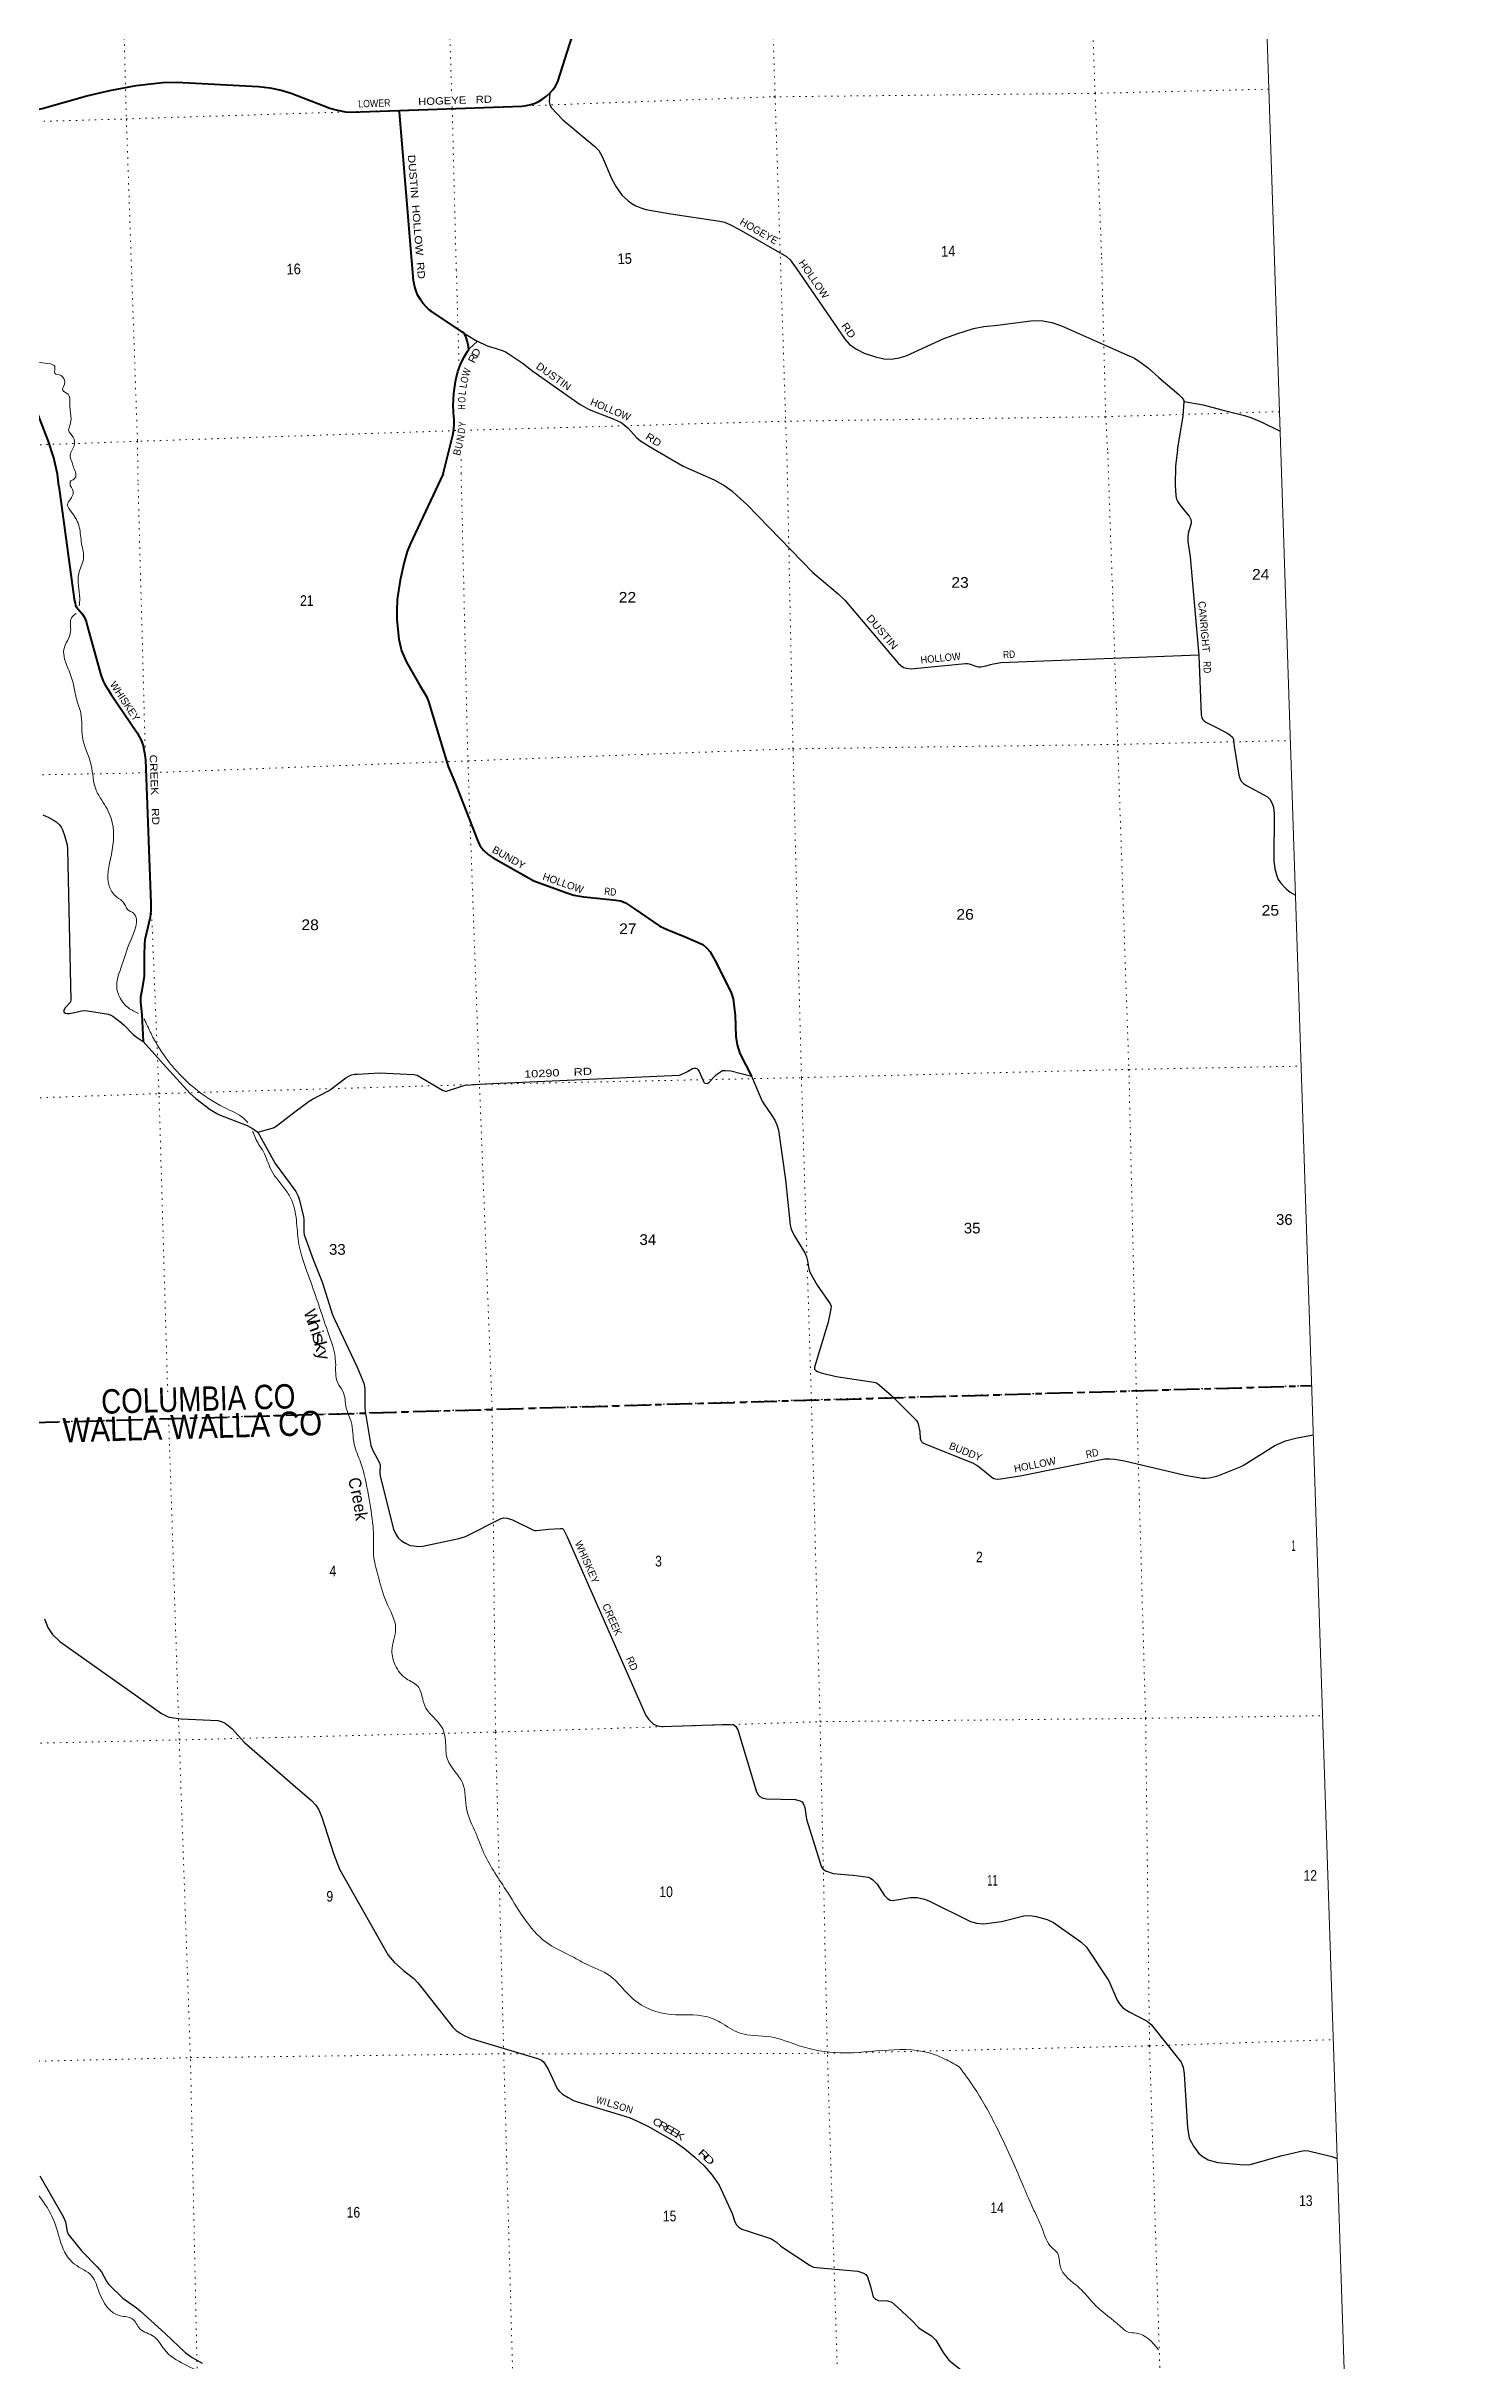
# Model space of a CAD drawing. Header units: feet. Extents: x 505285 to 763886, y -543582 to -353855.
# Drawn here: x 740638 to 763886, y -476644 to -438689 of the extents above; entities that cross this region are included whole.
import ezdxf
from ezdxf.enums import TextEntityAlignment as Align

# ---------------------------------------------------------------- set-up
doc = ezdxf.new("R2010")
doc.units = ezdxf.units.FT
doc.header["$LTSCALE"] = 70
doc.linetypes.add('DOTTED', pattern=[1.5, 0.3, -1.2])
doc.linetypes.add('LONG_DASH_SHORT_DASH', pattern=[9.9, 6, -1.2, 1.5, -1.2])
for name, color, linetype, lineweight in [('11', 7, 'LONG_DASH_SHORT_DASH', 60), ('12', 7, 'Continuous', 13), ('26', 7, 'Continuous', 40), ('27', 7, 'Continuous', 13), ('29', 7, 'Continuous', 25), ('30', 7, 'Continuous', 13), ('39', 7, 'Continuous', 13), ('4', 7, 'Continuous', 13), ('6', 7, 'DOTTED', 25), ('7', 7, 'DOTTED', 13)]:
    doc.layers.add(name, color=color, linetype=linetype, lineweight=lineweight)
doc.layers.add('41', color=7, linetype='Continuous')

msp = doc.modelspace()

# ---------------------------------------------------------------- linework, layer by layer
at = {"layer": '11'}
msp.add_lwpolyline([(731531.43, -446194.07), (732103.51, -461491.34), (761378.42, -460644.66)], dxfattribs=at)
at = {"layer": '26'}
for points in [[(746425.28, -439739.09), (748433.73, -439668.15), (748506.82, -439659.48), (748578.61, -439643.22), (748648.3, -439619.55), (748715.14, -439588.72), (748778.39, -439551.08), (748837.35, -439507.03), (748891.39, -439457.06), (748939.91, -439401.71), (748982.38, -439341.59), (749018.33, -439277.37), (749023.38, -439266.91), (749719.78, -437063.71)], [(739985.61, -439797.51), (740066.86, -439796.19), (740322.04, -439765.17), (740572.57, -439707.65), (741300.92, -439499.97), (741676.62, -439416.31), (742109.97, -439330.94), (742540.82, -439284.87), (742771.99, -439278.81), (744116.94, -439350.43), (744304.36, -439368.49), (744488.86, -439406.05), (744668.42, -439462.68), (744680.07, -439467.09), (745161.83, -439652.86), (745283.83, -439701.96), (745410.29, -439738.04), (745539.82, -439760.71), (745616.54, -439767.65), (746425.28, -439739.09)], [(747144.23, -445698.25), (747298.76, -445065.08), (747316.04, -444972.53), (747323.56, -444878.67), (747321.22, -444784.55), (747320.13, -444771.67), (747308.17, -444577.02), (747316.63, -444382.18), (747326.73, -444297.48), (747347.82, -444157.4), (747383.43, -444020.3), (747433.18, -443887.68), (747496.53, -443760.97), (747546.52, -443681.56), (747562.09, -443656.83), (747559.11, -443631.56), (747556.75, -443611.57), (747541.29, -443535.49), (747517.97, -443461.45), (747497.9, -443415.25), (747487.87, -443392.15), (747462.04, -443375.09), (746945.24, -443033.54), (746920.27, -443017.04), (746895.24, -442993.22), (746861.56, -442961.17), (746809.05, -442899.49), (746763.26, -442832.67), (746724.72, -442761.43), (746693.83, -442686.54), (746670.94, -442608.84), (746656.29, -442529.17), (746651.12, -442474.18), (746650.72, -442469.92), (746427.43, -439765.22), (746425.28, -439739.09)], [(740845.08, -445900.03), (740819.69, -445701.57), (740761.56, -445436.03), (740667.91, -445148.59), (740377.36, -444401.45), (740339.51, -444272.19), (740244.1, -443863.57)], [(740845.08, -445900.03), (741096.27, -447750.39), (741108.56, -447820.8), (741118.38, -447855.17), (741133.8, -447885.38), (741228.74, -447998.19), (741258.2, -448039.25), (741282.66, -448090.46), (741297.44, -448132.53), (741315.3, -448203.57), (741533.59, -448991.7), (741568.5, -449094.69), (741590.57, -449138.87), (741699.27, -449316.49), (742128.18, -449942.42), (742200.14, -450076.49), (742227.13, -450155.03), (742249.2, -450272.85), (742262.36, -450384.69), (742349.82, -452733.93), (742349.79, -452857.44), (742343.01, -452966.82), (742254.12, -453338.52), (742247.67, -453399.52), (742243.51, -453598.22), (742244.33, -453888.33), (742242.69, -453931.16), (742203.77, -454165.24), (742180.55, -454273.69), (742179.23, -454356.67), (742203.73, -454568.35), (742226.97, -455000.68)], [(747144.23, -445698.25), (746601.86, -446849.22), (746553, -446971.52), (746497.88, -447165.91), (746438.47, -447440.86), (746390.78, -447757.48), (746381.29, -447938.6), (746381.69, -448084.72), (746414.67, -448408.39), (746462.25, -448596.41), (746540.12, -448782.8), (746758.52, -449169.82), (746867, -449347.49), (746901.58, -449431.27), (747223.27, -450494.35), (747332.06, -450753.06), (747707.57, -451703.84), (747737.82, -451777.45), (747777.06, -451836.36), (747802.49, -451866.8), (747880.09, -451939.45), (747963.49, -451993.45), (748628.42, -452367.77), (749152.75, -452563), (749285.66, -452602.17), (749446.95, -452632.36), (749928.34, -452680.71), (750052.48, -452696.24), (750129.49, -452729.81), (750278.83, -452828.27), (750693.67, -453112.71), (750812.99, -453169.54), (751109.18, -453288.96), (751397.59, -453414.69), (751461.47, -453466.16), (751516.85, -453532.62), (751624.77, -453719.16), (751863.76, -454202.51), (751897.23, -454302.73), (751928.3, -454578.35), (751942.01, -454922.79), (751961.88, -455056.68), (752007.19, -455197.14), (752194.94, -455571.26)]]:
    msp.add_lwpolyline(points, dxfattribs=at)
at = {"layer": '29'}
msp.add_line((747562.73, -443655.82), (747705.22, -443521.84), dxfattribs=at)
for points in [[(748889.9, -439459.85), (748881.6, -439600.14), (748889.63, -439645.68), (748913.74, -439691.23), (749106.52, -439894.8), (749631.32, -440334.1), (749692.9, -440398.37), (749749.14, -440494.82), (749909.79, -440869.82), (749976.73, -440990.35), (750073.12, -441126.96), (750177.55, -441223.4), (750233.77, -441263.58), (750303.39, -441303.75), (750383.72, -441338.58), (750466.72, -441362.69), (750873.71, -441437.69), (751676.98, -441555.55), (751751.95, -441574.3), (751842.99, -441611.8), (751987.58, -441684.13), (752769.43, -442134.14), (752828.33, -442190.38), (752930.09, -442327), (753733.36, -443494.88), (753802.96, -443577.91), (753915.43, -443655.6), (754043.95, -443717.2), (754231.38, -443781.49), (754365.26, -443813.63), (754483.08, -443816.32), (754616.96, -443797.56), (754729.41, -443762.74), (755339.9, -443484.17), (755559.46, -443401.12), (755832.57, -443312.73), (756003.94, -443283.26), (756228.85, -443259.16), (756775.08, -443186.84), (756946.44, -443184.16), (757117.81, -443218.98), (757278.45, -443269.88), (758263.67, -443707.71)], [(747491.72, -443394.7), (747519.36, -443412.97), (747701.55, -443520.1), (747705.22, -443521.84)], [(747705.22, -443521.84), (747850.68, -443593.97), (747917.62, -443618.07), (748011.33, -443642.19), (748126.47, -443679.68), (748163.96, -443695.75), (748209.48, -443722.55), (748439.75, -443877.91), (748611.12, -444011.84), (749387.63, -444558.27), (749446.53, -444595.79), (749524.18, -444638.63), (749644.67, -444686.86), (749928.49, -444794.01), (749998.12, -444826.14), (750059.7, -444858.28), (750102.55, -444887.75), (750169.48, -444944.01), (750314.07, -445099.38), (750378.34, -445155.62), (750522.92, -445249.38), (751075.01, -445569.54)], [(758263.67, -443707.71), (758472.67, -443802.93), (758579.77, -443872.57), (758702.94, -443963.64), (758874.3, -444119.01), (759200.97, -444397.58), (759249.16, -444445.8), (759277.28, -444484.64), (759290.07, -444511.36)], [(759181.14, -445304.7), (759270.59, -444751.16), (759290.07, -444511.36)], [(759290.07, -444511.36), (759597.26, -444569.01), (759907.85, -444649.37), (760255.94, -444735.09), (760379.11, -444772.59), (760523.7, -444831.52), (760561.18, -444852.95), (760860.17, -444997.91)], [(751075.01, -445569.54), (751582.57, -445794.17), (751761.92, -445895.83), (751875.21, -445978.69), (751956.73, -446051.58), (752121.11, -446200.36), (753204.14, -447314.36), (753615.26, -447663.23), (753725.25, -447767.7), (754603.17, -448802.6), (754643.26, -448838.7), (754665.92, -448855.7), (754693.83, -448873.69), (754730.06, -448885.78), (754767.53, -448890.85), (754814.25, -448892.8), (754863.74, -448890.85), (755703.59, -448806.62), (755734.82, -448808.56), (755763.36, -448814.54), (755891.59, -448856.23), (755919.23, -448860.71), (755956.14, -448858.76), (756008.06, -448852.19), (756041.51, -448846.67), (756115.53, -448822.39), (756164.78, -448809.56), (756225.92, -448798.53), (756283.32, -448792.49), (759527.19, -448664.02)], [(759181.14, -445304.7), (759146.12, -445571.54), (759138.62, -445876.78), (759151.14, -446058.92), (759165.17, -446115.07), (759178.74, -446144.22), (759217.29, -446207.33), (759309.96, -446320.23), (759369.62, -446391.85), (759397.14, -446447.61), (759403.69, -446484.11), (759401.69, -446514.19), (759358.26, -446645.57), (759348.58, -446726.79), (759350.09, -446804.34), (759385.75, -447059.9), (759528.42, -448677.97), (759564.51, -449647.72), (759576.09, -449691.12), (759591.13, -449719.19), (759614.17, -449747.28), (759643.44, -449769.36), (759786.77, -449838.62), (759989.68, -449941.93), (760044.11, -449979.93), (760078.79, -450013.07), (760094.22, -450050.13), (760110.41, -450160.43), (760184.47, -450637.34), (760205.46, -450703.98), (760227.51, -450740.08), (760259.58, -450774.17), (760307.43, -450807.62), (760652.18, -450994.28), (760675.49, -451012.85), (760691.53, -451032.91), (760724.04, -451088.09), (760747.65, -451147.23), (760757.67, -451203.38), (760763.18, -451275.31), (760757.23, -452033.86), (760773.7, -452172.11), (760804.86, -452287), (760829.83, -452346.6), (760871.92, -452406.77), (760930.05, -452470.95), (760961.52, -452498.24), (761026.26, -452553.18), (761112.88, -452604.08)], [(740581.82, -451288.6), (740680.05, -451333.7), (740765.24, -451378.86), (740798.31, -451402.92), (740853.44, -451453.07), (740879.49, -451491.18), (740901.54, -451535.31), (740936.23, -451625.75), (740979.72, -451780), (740986.83, -451850.69), (741040.7, -454324.48), (741036.85, -454345.35), (741026.83, -454365.4), (740948.86, -454450.04), (740926.6, -454489.76), (740922.59, -454513.83), (740927.45, -454523), (740950.66, -454537.9), (740980.72, -454541.91), (741020.65, -454541.84), (741221.26, -454499.79), (741270.25, -454495.07), (741311.47, -454499.79), (741659.24, -454553.94), (741695.24, -454568.61), (741727.4, -454588.04), (741871, -454698.93), (741913.82, -454734.46), (742063.14, -454890.88), (742108.25, -454925), (742226.97, -455000.68), (742221.42, -454983.7)], [(742223.43, -454983.63), (742226.97, -455000.68), (742417.05, -455215.65), (742555.41, -455367.34), (742997.77, -455853.55), (743088.45, -455937.9), (743324.98, -456118.42), (743434.25, -456181.48), (743489.35, -456210.68), (743932.29, -456380.88), (744015.54, -456427.3), (744105.3, -456491.24)], [(744105.3, -456491.24), (744322.22, -456429.31), (744370.33, -456411.25), (744403.17, -456390.63), (744712.1, -456155.23), (744948.9, -455980.5), (745001.25, -455948.94), (745264.38, -455813.08), (745295.92, -455792.49), (745549.97, -455598.54), (745596.59, -455569.85), (745640.69, -455551.8), (745688.8, -455539.77), (745740.66, -455535.76), (746099.9, -455517.28), (746663.98, -455543.78), (746714.54, -455554.15), (747068.15, -455762.57), (747133.03, -455798.51), (747173.12, -455814.55), (747195.17, -455818.56), (747212.82, -455813.73), (747465.78, -455728.31), (747504.96, -455721.34), (747833.85, -455697.9), (751010.23, -455554.83), (751035.43, -455548.77), (751146.02, -455494.78), (751231.73, -455446.52), (751258.62, -455440.73), (751286.85, -455440.5), (751301.89, -455446.52), (751312.91, -455454.54), (751323.94, -455468.58), (751339.03, -455494.11), (751416.03, -455672), (751423.16, -455681.19), (751437.19, -455688.21), (751460.24, -455691.22), (751482.89, -455685.73), (751499.33, -455674.17), (751604.93, -455561.13), (751624.61, -455544.8), (751706.29, -455486.64), (751722.33, -455480.62), (751738.57, -455478.25), (751764.42, -455475.61), (751859.36, -455482.09), (752194.94, -455571.26)], [(752194.94, -455571.26), (752370.78, -455981.06), (752389.72, -456009.38), (752521.53, -456201.42), (752577.24, -456291.95), (752613.32, -456370.17), (752637.59, -456456.2), (752756.45, -457272.61), (752832.24, -458012.28), (752840.83, -458059), (752850.85, -458089.08), (752896.89, -458182.57), (753070.35, -458468.17), (753098.93, -458532.67), (753116.45, -458596.54), (753136.5, -458730.92), (753154.59, -458785.52), (753275.03, -458996.01), (753487.62, -459305.62), (753500.31, -459342.67), (753498.3, -459382.79), (753452.47, -459603.76), (753228.68, -460343.78), (753230.7, -460371.61), (753250.75, -460395.68), (753278.81, -460413.73), (753336.68, -460436.33), (753584.06, -460491.95), (754200.88, -460586.23), (754229.94, -460592.25), (754262.09, -460610.88), (754484.19, -460797.78), (754902.45, -461218.04), (754918.49, -461242.11), (754928.05, -461269.9), (754952.97, -461399.44), (754962.59, -461510.88), (754978.87, -461555.02), (755004.68, -461581.08), (755093.87, -461619.25), (755818.54, -461911.1), (755908.71, -461960.16), (756016.62, -462046.67), (756139.23, -462148.7), (756167.29, -462166.75), (756197.36, -462172.77), (756233.44, -462176.78), (756275.54, -462172.77), (756598.47, -462120.79), (757981.69, -461846.12), (758069.56, -461841.82), (758153.75, -461849.84), (758308.65, -461878.92), (759302.57, -462111.29), (759582.96, -462158.73), (759636.07, -462158.73), (759700.34, -462155.67), (759795.44, -462134.66), (759842.54, -462122.63), (760220.13, -461967.12), (760271.5, -461940.1), (760774.5, -461626.91), (760949.02, -461548.98), (761117.73, -461502.66), (761405.04, -461450.87)], [(744105.3, -456491.24), (744387.68, -457001.05), (744727.14, -457464.27), (744763.56, -457537.72), (744787.27, -457604.67), (744852.62, -457877.69), (744858.43, -457919.57), (744858.43, -458126.16), (744866.45, -458170.29), (744874.75, -458201.93), (745011.41, -458578.37), (745164.3, -458958.26), (745325.47, -459465.99), (745357.07, -459545.41), (745730.51, -460340.96), (745840.84, -460603.96), (745860.67, -460693.51), (745856.66, -460994.37), (745866.1, -461066.51), (745958.9, -461628.18), (745988.52, -461708.26), (746094.08, -461897.2), (746111.24, -461945.08), (746103.22, -462069.44), (746112.77, -462129.27), (746330.03, -462996.44), (746367.83, -463076.32), (746407.92, -463136.49), (746460.03, -463188.64), (746523.66, -463228.46), (746600.35, -463264.86), (746664.49, -463272.88), (746736.65, -463280.91), (746808.9, -463274.75), (747401.36, -463147.87), (747510.39, -463116.44), (748091.02, -462823.03), (748131.78, -462811.56), (748191.92, -462815.58), (748280.91, -462846.54), (748620.88, -463012.14), (748642.44, -463017.16), (748673.41, -463019.51), (748875.56, -462994.44), (749064.18, -462983.89), (749092.45, -462985.07), (749104.48, -462989.08), (749113.99, -463000.1), (749175.83, -463120.45), (750467.3, -466052.87), (750496.79, -466096.53), (750508.39, -466112.78), (750547.83, -466152.24), (750591.9, -466191.7), (750642.94, -466214.91), (750677.73, -466226.51), (750727.71, -466233.96), (751721.67, -466198.66), (751856.22, -466198.66), (751907.25, -466203.3), (751939.73, -466231.15), (751970.02, -466287.65), (752277.3, -467304.17), (752304.65, -467351.55), (752332.71, -467379.63), (752372.8, -467403.7), (752442.28, -467414.81), (752911.29, -467428.64), (752994.19, -467451.84), (753026.27, -467467.88), (753044.43, -467494.24), (753070.37, -467560.15), (753100.32, -467753.11), (753310.72, -468435.95), (753344.98, -468534.94), (753373.04, -468571.04), (753409.13, -468599.12), (753535.43, -468638.81), (753788.02, -468662.8)], [(740609.91, -464466.71), (740664.69, -464611.1), (740738.16, -464725.07), (740861.04, -464839.18), (742524.77, -466019.07), (742636.16, -466071.63), (742725.21, -466091.27), (742848.65, -466108.4), (743448.8, -466133.73), (743506.93, -466147.43), (743571.07, -466175.51), (743680.79, -466262.11), (743884.38, -466491.78), (744763.19, -467255.12)], [(744763.19, -467255.12), (744984.18, -467447.08), (745054.8, -467522.51), (745104.44, -467595.5), (745152.47, -467715.73), (745345.69, -468314.9), (745443.59, -468568.3), (746242.96, -469982.22), (746338.87, -470094.07), (746492.69, -470229.17), (746660.5, -470361.78), (746730.02, -470431.48), (746835.08, -470568.38), (747293.29, -471156.36), (747355.4, -471217.7), (747423.76, -471258.16), (747499.71, -471301.93), (747593.94, -471346.55), (748689.98, -471675.68), (748752.46, -471699.05), (748788.54, -471727.13), (748808.59, -471759.22), (748864.71, -471847.47), (749009.03, -472164.36), (749045.63, -472209.04), (749097.22, -472256.62), (749190.23, -472312.36), (749277.62, -472360.91), (749345.68, -472383.21), (750189.73, -472640.83), (750347.97, -472709.89), (750510.9, -472788.18), (750945.28, -473042.83), (751099.33, -473146.95), (751269.99, -473291.53), (751419.62, -473432.76), (751550.61, -473584.35), (751664.65, -473749.27), (751880.98, -474213.22), (751925.43, -474350.5), (751951.49, -474398.64), (751987.81, -474436.22), (752039.68, -474470.84), (752141.18, -474505.13), (752523.78, -474628.29), (752608.93, -474687.45), (752679.17, -474751.3), (753159.37, -475065.67), (753212.26, -475092.59), (753260.37, -475100.61), (753446.77, -475115.89), (753937.06, -475161.08), (754034.07, -475192.87), (754070.15, -475216.94), (754095.34, -475253.9), (754149.43, -475410.51), (754192.06, -475583.57), (754226.49, -475618.06), (754278.64, -475640.76), (754423.68, -475647.76), (754495.08, -475666.2), (754588.28, -475748.38), (754821.55, -475964.99), (754934.04, -476083.38), (754980.06, -476117.98), (755144.81, -476222.61), (755218.67, -476291.96), (755337.92, -476494.78), (755433.13, -476616.87), (755615.45, -476766.02)], [(753788.02, -468662.8), (753860.31, -468669.67), (754108.73, -468699.18), (754148.78, -468715.46), (754184.86, -468743.54), (754255.93, -468818.46), (754373.24, -468998.96), (754425.4, -469052.42), (754469.5, -469076.49), (754511.22, -469086.46), (754804.85, -469034.15), (754914.5, -469036.38), (755030.76, -469060.45), (755102.51, -469090.03), (755784.45, -469429.5), (755882.31, -469458.22), (756000.94, -469465.61), (756293.38, -469427.91), (756660.41, -469337.23), (756764.25, -469329.33), (756860.86, -469345.26), (757045.28, -469397.41), (757144.62, -469446.55), (757596.52, -469762.46), (757686.34, -469847.06), (758054.79, -470400.03), (758187.84, -470717.19), (758227.67, -470777.22), (758284.06, -470841.55), (758387.37, -470908.11), (758682.74, -471064.38), (758745.09, -471118.34), (759236.54, -471735.31), (759270.27, -471816.33), (759287.95, -471928.13), (759340.77, -472807.02), (759368.49, -472979.67), (759440.62, -473112.51), (759528.85, -473232.39), (759597.01, -473284.54), (759684.07, -473332.78), (759837.55, -473380.81), (760264.36, -473418.98), (760368.74, -473412.9), (760894.02, -473264.74), (760990.13, -473240.41), (761178.56, -473196.29), (761258.74, -473184.25), (761327.55, -473189.52), (761710.89, -473278.55), (761796.73, -473311.12)], [(740531.63, -473599.64), (740916.37, -474266.4), (740955.07, -474351.74), (740981.13, -474508.19), (740997.16, -474552.32), (741012.42, -474578.04), (741223.01, -474833.55), (741473.76, -475087.67), (741542.37, -475170.07), (741629.75, -475335.04), (741660.63, -475378.65), (741893.07, -475602.77), (742117.64, -475759.73), (742180.48, -475815.49), (742586.31, -476184.6), (742915.61, -476496.18), (743029.66, -476578.05), (743194.03, -476666.3)]]:
    msp.add_lwpolyline(points, dxfattribs=at)
at = {"layer": '39'}
for points in [[(740181.87, -443712.49), (740304.61, -443776.32), (740534.74, -443871.96), (740704.45, -443897.02), (740775.97, -443935.09), (740777.28, -444047.64), (740879.01, -444086.81), (740933.52, -444229.94), (740904.03, -444321.3), (740994.66, -444392.98), (741021.27, -444544.98), (741041.38, -444749.46), (741025.9, -444906.76), (741003.98, -444981.81), (741079.77, -445096.15), (741094.02, -445238.48), (741028.66, -445409.33), (741063.9, -445512.83), (741086.36, -445592.58), (741123.49, -445691.99), (741090.1, -445787.5), (741040.57, -445813.11), (741029.34, -445895.96)], [(741029.76, -445890.56), (741080.79, -446018.95), (740987.61, -446201.11), (741053.05, -446325.12), (741177.83, -446571.36), (741217.1, -446842.9), (741247.44, -447092.69), (741168.68, -447332.53), (741185.15, -447735.41), (741179.07, -447863.44)], [(741129.23, -447984.99), (741051.31, -448055.61), (741036.37, -448281), (740925.75, -448578.25), (740996.97, -448892.75), (741084.3, -449158.46), (741127.15, -449369.64), (741203.86, -449621.7), (741229.96, -450014.18), (741373.39, -450470.5), (741454.64, -450882.99), (741547.93, -451048.11), (741698.71, -451339.54), (741705.11, -451939.53), (741674.49, -452470.64), (741796.07, -452638.71), (741900.07, -452721.13), (741971.21, -452836.89), (742066.35, -452899.56), (741998.25, -453399.97), (741859.73, -453802.65), (741791.39, -454100.31), (741982.81, -454450.44), (742150.26, -454545.66)], [(742241.69, -454624.85), (742354.33, -454874.1), (742657.73, -455350.61), (742806.19, -455522.36), (743600.22, -456108.02), (743909.83, -456297.13), (743940.8, -456334.81)], [(744020.07, -456476.86), (744123.79, -456696.73), (744196.46, -456810.3), (744321.2, -457104.72), (744590.12, -457480.04), (744679.88, -457657.34), (744745.27, -458026.26), (744787.57, -458371.95), (744958.3, -458905.54), (745248.24, -459745.8), (745379.97, -460260.77), (745416, -460600.69), (745497.85, -460732.11), (745555.61, -461012.99), (745632.95, -461230.9), (745684.51, -461606.36), (745788.99, -461897.53), (745918.02, -462444.73), (745992.99, -462949.79), (746002.9, -463192.32), (746002.19, -463421.19), (746071.73, -463743.79), (746206.3, -464180.37), (746363.54, -464630.15), (746303.69, -464987.71), (746357.81, -465228.58), (746541.97, -465450.51), (746726.06, -465572.06), (746807, -465779.8), (746859.44, -465930.4), (747117.54, -466237.87), (747184.33, -466542.5), (747211.67, -466768.32), (747458.81, -467152.49), (747529.24, -467595.49), (747675.66, -467977.43), (747811.92, -468307.55), (748196.39, -468949.53), (748885.51, -469806.9), (749220.76, -469983), (749490.31, -470127.45), (749868.32, -470315.99), (750256.3, -470698.88), (750880.57, -470954.45), (751447.37, -470985.34), (751688.91, -471084.66), (751995.69, -471253.8), (752505.52, -471318.95), (752980.37, -471463.71), (753647.31, -471581.17), (754440.4, -471535.3), (755179.8, -471603.87), (755366.18, -471683.18), (755602.76, -471808.79)], [(734069.55, -467958.91), (734289.48, -468111.2), (734556.11, -468332.03), (734990.31, -468516.45), (735281.11, -468589.84), (735496.53, -468690.14), (735586.33, -468819.26), (735746.67, -468901.56), (736126.26, -468931.46), (736418.08, -469079.08), (736784.17, -469123.53), (736927.62, -469186.39), (737164.86, -469229.67), (737339.31, -469263.26), (737572.28, -469399.04), (737887.55, -469529.72), (738152.84, -469668.3), (738425.5, -469888.91), (738568.82, -469997.94), (738715.59, -470191.16), (738837.62, -470321.08), (738951.41, -470593.83), (739093.25, -470863.52), (739187.84, -471159.07), (739357.88, -471724.8), (739445.46, -471996.53), (739691.13, -472344.62), (739887.7, -472821.03), (740015.19, -473035.04), (740211.7, -473214.35), (740255.19, -473441.57), (740347.9, -473691.02), (740627.36, -474077.99), (740805.77, -474454.7), (740936.37, -474843.26), (741099.53, -475043.89), (741385.28, -475239.92), (741504.93, -475508.43), (741850.7, -475892.91), (742047.83, -475939.7), (742173.36, -476105.62), (742399.89, -476231.6), (742573.67, -476445.89), (742897.47, -476686.65), (743323.88, -476877.39), (744008.24, -477174.87), (744452.2, -477302.72), (744611.48, -477358.96), (744992.58, -477475.12), (745479.77, -477577.26), (745823.8, -477672.73), (746085.22, -477815.47), (746344.03, -477798.31), (746384.89, -477745.29)], [(734811.25, -471953.79), (734860.55, -472088.56), (734919.34, -472443.68), (734970.51, -472612.39), (735048.09, -472836.31), (735257.18, -473175.74), (735365.39, -473312.19), (735572.11, -473593.5), (735806.43, -473811.53), (736178.25, -474094.66), (736263.33, -474256.07), (736379.63, -474442.41), (736654.91, -474727.15), (736964.19, -474908.24), (737092.64, -474899.4), (737139.14, -474953.86), (737224.15, -475014.9), (737632.59, -475258.51), (737819.26, -475492.39), (737976.03, -475635.05), (738276.41, -475844.58), (738811.85, -476290.18), (739063.69, -476395.14), (739200.04, -476530.53), (739584.05, -476570.3), (739836.34, -476637.1), (740167.56, -476911.72), (740253.99, -477155.38), (740325.91, -477339.37), (740375.08, -477508.16), (740576.17, -477799.71), (740857.36, -478032.04), (740937.65, -478125.38), (741061.08, -478289.37), (740992.67, -478486.66), (741123.47, -478732.67), (741186.7, -478900.93), (741242.42, -479131.7), (741108.55, -479401.71), (741204.74, -479687.17), (741221.1, -479841.13), (741382, -480134.19), (741410.24, -480480.42), (741491.92, -480706.19), (741507.9, -480900.32), (741575.6, -481030.26), (741658.59, -481288.11), (741757.12, -481581.51), (741846.7, -481951.53), (741803.55, -482175.98), (741697.15, -482428.9), (741768.13, -482639.02), (741919.19, -482888.29), (741859.06, -483091.29), (741781, -483397.35), (741906.23, -483703.8), (742055.9, -483918.99), (742076.81, -484036.64), (742095.37, -484343.09), (742136.73, -484616.55), (742005.77, -484908.54), (742023.76, -485102.58), (742275.42, -485400.26), (742528.35, -485778.19), (742605.35, -485988.09), (742734.77, -486101.66), (742990.47, -486202.46), (743306.43, -486399.36), (743539.61, -486490.97), (743963.93, -486679.78), (744275.39, -486864.8), (744536.73, -487103.9), (744774.41, -487305.75)], [(755602.76, -471808.79), (755837.65, -472139.22), (756201.78, -472775.94), (756643.97, -473746.98), (756792.86, -474090.68), (756927.56, -474382.72), (756967.74, -474479.58), (757114.42, -474769.16), (757210.79, -474861.89), (757253.63, -475073.07), (757574.47, -475438.41), (757841.88, -475727.47), (758246.21, -476067.59), (758372.72, -476159.19), (758502.15, -476174.4), (758869.54, -476447.66)]]:
    msp.add_spline(points, degree=3, dxfattribs=at)
at = {"layer": '4'}
msp.add_lwpolyline([(505285.47, -360804.74), (536860.22, -360087.99), (568433.96, -359327.81), (600006.62, -358524.19), (631578.15, -357677.15), (663148.48, -356786.68), (694717.55, -355852.8), (726285.32, -354875.48), (757851.71, -353854.74), (763886.04, -536576.2), (732068.3, -537605.06), (700249.18, -538590.15), (668428.73, -539531.49), (636607.03, -540429.04), (604784.11, -541282.83), (572960.06, -542092.84), (541134.91, -542859.08), (509308.75, -543581.54)], close=True, dxfattribs=at)
msp.add_lwpolyline([(505285.47, -360804.74), (536860.22, -360087.99), (568433.96, -359327.81), (600006.62, -358524.19), (631578.15, -357677.15), (663148.48, -356786.68), (694717.55, -355852.8), (726285.32, -354875.48), (757851.71, -353854.74), (763886.04, -536576.2), (732068.3, -537605.06), (700249.18, -538590.15), (668428.73, -539531.49), (636607.03, -540429.04), (604784.11, -541282.83), (572960.06, -542092.84), (541134.91, -542859.08), (509308.75, -543581.54)], close=True, dxfattribs=at)
at = {"layer": '6'}
msp.add_lwpolyline([(761378.42, -460644.66), (758501.39, -460731.53), (753183.16, -460878.93), (747944.97, -461034.5), (742643, -461187.62), (737331.89, -461344.24), (732103.51, -461491.34), (729662.57, -461589.32)], dxfattribs=at)
at = {"layer": '7'}
for p, q in [((760849.66, -444679.58), (758000.65, -444760.56)), ((747436.26, -445464.82), (747437.45, -445688.67))]:
    msp.add_line(p, q, dxfattribs=at)
for points in [[(745932.11, -399995.82), (746017.28, -402545.74), (746090.05, -405153.23), (746196.6, -407816.02), (746370.65, -413182.96), (746564.46, -418537.25), (746793.32, -423850.32), (746961.27, -429145.05), (747122.73, -434423.89), (747205.16, -437087.39), (747281.51, -439435.5)], [(751215.92, -399824.09), (751336.28, -402408.9), (751502.8, -407723.78), (751584.54, -410363.17), (751673.05, -413028.5), (751919.89, -418337.02), (752008.2, -421346.15), (752096.12, -423709.92), (752231.73, -428999.57), (752414.5, -434249.64), (752414.5, -434249.64), (752583.72, -439518.2), (752756.33, -444834.92), (752779.92, -445514.74)], [(756819.44, -409668.61), (756927.42, -412883.49), (757118.3, -418205.7), (757398.69, -423561.49), (757554.07, -428838.5), (757699.04, -434103.75), (757732.46, -436812.9), (757828.5, -439459.92), (757935.75, -442146.82), (758000.65, -444760.56), (758035.83, -445342.4)], [(741585.24, -426661.89), (741669.73, -429256.97), (741802.92, -434462.25), (741950.31, -439882.23), (742132, -445164.5), (742141.7, -445859.86)], [(760675.01, -439391.57), (757828.5, -439459.92), (752509.37, -439517.57), (747216.17, -439711.97), (741875.96, -439881.6), (736569.54, -440036.17), (731875.08, -440190.98)], [(747289.38, -439677.49), (747290.52, -439712.6), (747358.23, -442354.41), (747404.1, -443953.79)], [(758000.65, -444760.56), (752756.33, -444834.92), (747554.14, -444982.52)], [(747349.62, -444988.77), (742132, -445164.5), (736814.43, -445351.57), (731512.9, -445536.15), (731505.15, -445538.58)], [(754025.28, -491191.36), (753932.19, -487270.69), (753748.81, -482044.17), (753606.64, -476890.38), (753440.33, -471588.95), (753320.85, -466153.26), (753178.52, -460878.93), (753014.22, -455595.59), (752876.45, -450204.76), (752779.92, -445514.74)], [(758035.83, -445342.4), (758198.79, -450133.19), (758382.25, -455460.07), (758503.71, -460726.89), (758655.91, -466097.27), (758720.35, -471466.77), (758888.96, -476725.96), (759055, -481971.2), (759168.86, -487318.77), (759282.18, -491019.05)], [(742627.61, -460748.05), (742485.06, -455856.85), (742269.52, -450599.4), (742141.7, -445859.86)], [(747437.45, -445688.67), (747547.13, -450401.05), (747739.53, -455749.69), (747946.13, -461035.66), (748000.52, -466323.13), (748135.54, -471588.63), (748280.3, -476765.37), (748473.11, -481927.3), (748619.75, -487141.14), (748708.24, -491364.41)], [(742504.89, -450590.56), (747553.24, -450402.83), (752876.45, -450204.76), (758198.79, -450133.19), (761029.19, -450069.75)], [(729324.32, -450901.19), (731706.41, -450876.19), (737005.21, -450694.91), (742267.2, -450599.4), (742293.91, -450598.41)], [(729495.82, -456319.98), (731902.43, -456193.48), (737181.45, -456042.14), (742485.06, -455856.85), (747726.92, -455706.71), (753014.22, -455595.59), (758382.25, -455460.07), (761205.47, -455407.76)], [(743463.15, -491533.91), (743336.65, -487335.7), (743185.5, -482109.98), (743113.91, -476959.56), (743000, -471660.17), (742817.36, -466451.7), (742643.21, -461204.76), (742640.44, -461123.61)], [(729826.97, -466783.7), (732189.73, -466716.65), (737501.17, -466575.23), (742817.36, -466451.7), (748000.52, -466323.13), (753320.85, -466153.26), (758655.91, -466097.27), (761557.09, -466054.81)], [(729993.9, -472058.49), (732354, -471967.98), (737677.78, -471783.93), (743000, -471660.17), (748135.54, -471597.63), (753440.33, -471588.95), (758720.35, -471466.77), (761732.47, -471365.21)]]:
    msp.add_lwpolyline(points, dxfattribs=at)

# ---------------------------------------------------------------- texts
at = {"layer": '12'}
for s, width, p in [('COLUMBIA CO', 0.85, (741543.63, -461106.99)), ('WALLA WALLA CO', 0.9, (740911.58, -461576.19))]:
    msp.add_text(s, height=400, rotation=1.657, dxfattribs=dict(at, width=width)).set_placement(p)
at = {"layer": '27'}
for s, rotation, width, p in [('HOGEYE   RD', 2.023, 1.15, (746735.15, -439655.9)), ('LOWER', 2.023, 0.9, (745751.8, -439692.83)), ('DUSTIN  HOLLOW  RD', 274.719, 1.2, (746562.16, -440471.8)), ('CREEK    RD', 272.132, 1.2, (742331.25, -450302.21)), ('BUNDY', 330.623, 1.05, (747933.38, -451894.95)), ('RD', 354.265, 0.85, (749778.33, -452596.8))]:
    msp.add_text(s, height=120, rotation=rotation, dxfattribs=dict(at, width=width)).set_placement(p)
for s, rotation, width, p in [('D', 61.895, 1.2, (747734.74, -443737.8)), ('W', 72.373, 0.85, (747581.18, -444049.41)), ('R', 62.721, 1.15, (747680.19, -443835.2)), ('O', 86.232, 0.7, (747507.81, -444486.4)), ('L', 83.033, 0.9, (747515.71, -444372.8)), ('L', 82.025, 0.95, (747531, -444256.6)), ('O', 77.199, 0.85, (747551.23, -444168)), ('H', 90.345, 0.6, (747507.07, -444602.57)), ('U', 76.285, 0.9, (747458.96, -445246.7)), ('N', 76.285, 0.9, (747484.86, -445124.24)), ('D', 81.302, 0.8, (747502.49, -444999.55)), ('Y', 86.222, 0.8, (747513.24, -444888.06))]:
    msp.add_text(s, height=120, rotation=rotation, dxfattribs=dict(at, width=width)).set_placement(p, align=Align.CENTER)
msp.add_text('B', height=120, rotation=76.285, dxfattribs=at).set_placement((747430.5, -445355.36), align=Align.CENTER)
for s, rotation, p in [('WHISKEY', 303.42, (741673.6, -449148.98)), ('HOLLOW', 340.578, (748762.1, -452345.85))]:
    msp.add_text(s, height=120, rotation=rotation, dxfattribs=at).set_placement(p)
at = {"layer": '30'}
for s, rotation, p in [('HOGEYE', 330.077, (751992.78, -441601.3)), ('HOLLOW', 337.185, (749543.02, -444562.45))]:
    msp.add_text(s, height=120, rotation=rotation, dxfattribs=at).set_placement(p)
for s, rotation, width, p in [('HOLLOW', 304.52, 1.05, (752962.6, -442238.52)), ('RD', 304.52, 1.15, (753663.56, -443269.87)), ('DUSTIN', 324.491, 1.1, (748653.08, -443958.54)), ('RD', 327.037, 1.15, (750446.89, -445116.65))]:
    msp.add_text(s, height=120, rotation=rotation, dxfattribs=dict(at, width=width)).set_placement(p)
for s, rotation, p in [('CANRIGHT', 275.039, (759554.67, -448207.95)), ('BUDDY', 338.064, (755684.24, -461781.38)), ('HOLLOW', 11.231, (756853.14, -461998.85)), ('WHISKEY', 293.769, (749446.37, -463561.06)), ('CREEK', 293.769, (749858.35, -464501.77)), ('RD', 293.769, (750184.17, -465222.72)), ('S', 343.027, (749956.82, -472496.55))]:
    msp.add_text(s, height=120, rotation=rotation, dxfattribs=at).set_placement(p, align=Align.CENTER)
for s, rotation, width, p in [('DUSTIN', 310.308, 1.15, (754292.89, -448328.63)), ('HOLLOW', 5.727, 0.95, (755301.7, -448775.8)), ('RD', 2.268, 0.85, (756420.56, -448717)), ('RD', 272.131, 0.85, (759605.62, -448870.22)), ('10290    RD', 2.579, 1.3, (749028.39, -455574.03)), ('RD', 11.231, 0.9, (757790.9, -461812.64)), ('W', 343.027, 0.8, (749697.26, -472417.34)), ('I', 343.027, 0.85, (749778.66, -472442.18)), ('L', 343.027, 1.15, (749862.14, -472466)), ('O', 343.027, 0.9, (750068.47, -472530.62)), ('N', 343.027, 0.95, (750179.69, -472564.58)), ('C', 329.62, 1.25, (750623.18, -472772.86)), ('R', 329.62, 1.25, (750721.86, -472830.71)), ('E', 329.62, 1.35, (750820.14, -472888.32)), ('E', 329.62, 1.35, (750907.92, -472937.3)), ('K', 329.62, 1.3, (750995.23, -472992.83)), ('R', 316.654, 1.6, (751375.14, -473294.52)), ('D', 316.654, 1.6, (751458.33, -473373.03))]:
    msp.add_text(s, height=120, rotation=rotation, dxfattribs=dict(at, width=width)).set_placement(p, align=Align.CENTER)
at = {"layer": '41'}
for s, rotation, width, p in [('W', 288.974, 0.95, (744891.83, -459548.92)), ('h', 288.974, 1.25, (744944.88, -459693.65)), ('s', 286.862, 1.35, (745011.84, -459896.68)), ('k', 284.122, 1.2, (745044.83, -460022.59)), ('y', 284.122, 1.1, (745085.78, -460166.95)), ('C', 282.182, 0.95, (745602.59, -462263.12)), ('r', 282.182, 1.1, (745638.86, -462417.18)), ('e', 280.03, 0.95, (745657.64, -462519.71)), ('e', 280.03, 0.95, (745682.87, -462665.47))]:
    msp.add_text(s, height=200, rotation=rotation, dxfattribs=dict(at, width=width)).set_placement(p, align=Align.CENTER)
for s, rotation, p in [('i', 288.974, (744986.69, -459815.53)), ('k', 277.959, (745700.86, -462800.64))]:
    msp.add_text(s, height=200, rotation=rotation, dxfattribs=at).set_placement(p, align=Align.CENTER)
at = {"layer": '7', "width": 0.9}
for s, p in [('15', (750003.85, -442259.99)), ('14', (755305.26, -442139)), ('16', (744577.67, -442430.96))]:
    msp.add_text(s, height=175, rotation=1.669, dxfattribs=at).set_placement(p)
at = {"layer": '7'}
for s, width, p in [('23', 1.1, (755471.09, -447565.42)), ('24', 1.1, (760399.9, -447432.75)), ('21', 0.85, (744796.71, -447862.73)), ('22', 1.1, (750020.11, -447809.17)), ('25', 1.1, (760557.26, -452939.82)), ('28', 1.1, (744818.84, -453177.52)), ('27', 1.1, (750027.01, -453242.25)), ('26', 1.1, (755554.76, -453006.48)), ('35', 1.05, (755676.55, -458149.37)), ('36', 1.05, (760793.52, -458008.26)), ('33', 1.05, (745271.65, -458499.25)), ('34', 1.05, (750360.77, -458337.5)), ('2', 0.85, (755875.52, -463540.47)), ('1', 0.4, (761048.66, -463352.79)), ('4', 0.85, (745279.82, -463769.53)), ('3', 0.85, (750616.68, -463608.66)), ('11', 0.65, (756061.53, -468839.84)), ('12', 0.85, (761244.65, -468760.89)), ('9', 0.85, (745229.41, -469102.3)), ('10', 0.85, (750686.24, -469028.72)), ('14', 0.85, (756111.39, -474208.63)), ('13', 0.85, (761171.49, -474091.88)), ('16', 0.85, (745560.84, -474282.37)), ('15', 0.85, (750743.96, -474343.31))]:
    msp.add_text(s, height=175, dxfattribs=dict(at, width=width)).set_placement(p)

doc.saveas('drawing.dxf')
